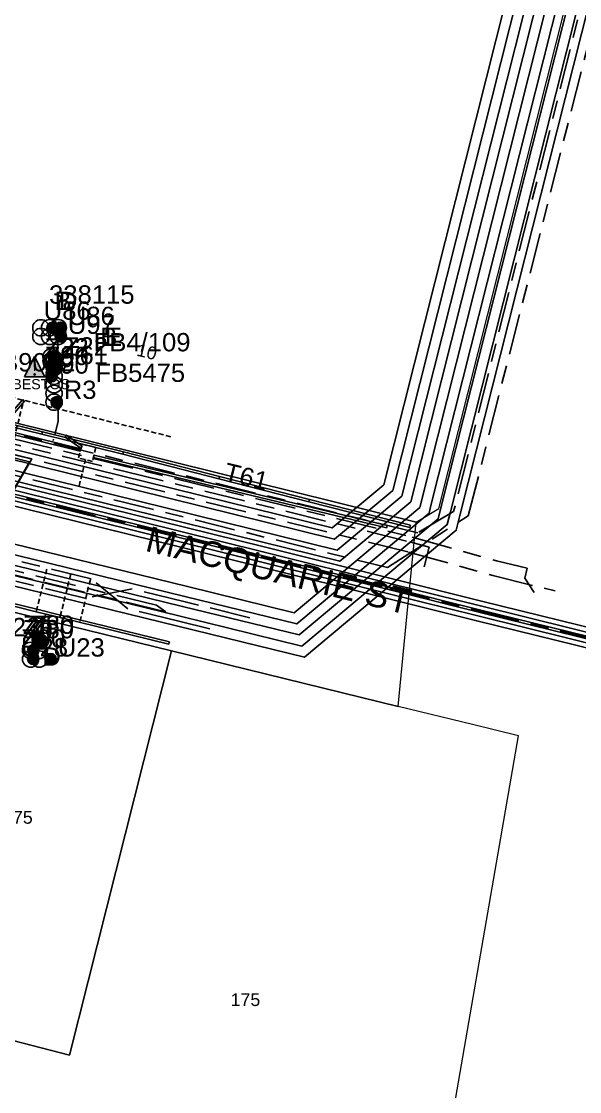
# Model space of a CAD drawing. Header units: metres. Extents: x 313711 to 315840, y 6256069 to 6257554.
# Drawn here: x 315467.9 to 315522.7, y 6256424.1 to 6256529.2 of the extents above; entities that cross this region are included whole.
import ezdxf
from ezdxf.enums import TextEntityAlignment as Align

# ---------------------------------------------------------------- set-up
doc = ezdxf.new("R2010")
doc.units = ezdxf.units.M
for name, pattern in [('Cable Exist UG', [8.2, 4, -1.2, 1.8, -1.2]), ('Dash', [5, 3, -2]), ('DASHED', [0.75, 0.5, -0.25])]:
    doc.linetypes.add(name, pattern=pattern)
doc.layers.get('0').update_dxf_attribs({"color": 6})
for name, color, linetype in [('_User DUCT CONFIGS', 7, 'Continuous'), ('_User EARTHING', 7, 'Continuous'), ('Duct_SP_EXT', 7, 'Continuous'), ('Equip_SL_EXT', 7, 'Continuous'), ('Mains_HV_EXT', 7, 'Continuous'), ('Mains_LV_EXT', 7, 'Continuous'), ('Mains_SL_EXT', 7, 'Continuous'), ('Mains_TR_EXT', 7, 'Continuous'), ('Trench_SP_EXT', 7, 'Continuous')]:
    doc.layers.add(name, color=color, linetype=linetype)
for name, color, linetype, lineweight in [('Cadastre Land Parcels_SP_EXT', 9, 'Continuous', 5), ('Cadastre Road Names_SP_HV_LV_SL_EXT', 9, 'Continuous', 5), ('Cadastre Roads_SP_EXT', 9, 'Continuous', 5)]:
    doc.layers.add(name, color=color, linetype=linetype, lineweight=lineweight)
doc.layers.add('UNKNOWN_FEATURES', color=1, linetype='DASHED', plot=False)
doc.styles.add('iecNAME', font='times.ttf')
doc.styles.add('IESYMBOL1', font='isocp.shx')
doc.styles.add('SLCP_LABEL', font='arial.ttf', dxfattribs={"height": 3.5})
doc.styles.get("Standard").update_dxf_attribs({"font": 'arial.ttf'})
doc.linetypes.add('Cable E UG', pattern='A,6,-0.5,["E",Standard,S=1.7,R=0,X=0.5,Y=-1],-2.9', length=9.4)
doc.linetypes.add('Cable P UG', pattern='A,6,-0.5,["P",Standard,S=1.7,R=0,X=0.5,Y=-1],-2.9', length=9.4)

# ---------------------------------------------------------------- blocks, each defined once
blk = doc.blocks.new('DUCT_EXT')
blk.add_circle((0, 0.8), 0.8)
at = {"flags": 1}
blk.add_attdef('Z', (0, 0), '', height=0.2, dxfattribs=at)
at = {"flags": 9}
for tag, p in [('DUCT_CODE', (0, 0)), ('XSECT_TYPE', (0, -0.2)), ('STATE', (0, -0.6)), ('FB_REFERENCE', (0, -0.4)), ('NOTES', (0, -0.8))]:
    blk.add_attdef(tag, text='', height=0.2, dxfattribs=at).set_placement(p, align=Align.MIDDLE_LEFT)
blk = doc.blocks.new('WARNING_FEATURE_EXT')
h = blk.add_hatch(color=2)
h.dxf.hatch_style = 1
h.paths.add_polyline_path([(0, 1.99), (-0.99, 0), (1, 0)])
at = {"color": 18, "true_color": 0x000000}
blk.add_lwpolyline([(-0.99, 0), (0, 1.99), (1, 0)], close=True, dxfattribs=at)
at = {"color": 18, "true_color": 0x000000, "insert": (0, 0.87), "char_height": 1.5, "attachment_point": 5, "line_spacing_factor": 1.5, "style": 'iecNAME'}
blk.add_mtext_dynamic_manual_height_columns('!', width=1.5, gutter_width=4, heights=[0], dxfattribs=at)
at = {"color": 2, "flags": 1}
for tag, p in [('STATE', (1.19, 2.01)), ('HAZMAT_ID', (1.19, 0.72))]:
    blk.add_attdef(tag, p, '', height=0.8, dxfattribs=at)
at = {"color": 2}
blk.add_attdef('WARNING_TYPE', text='', height=1, dxfattribs=at).set_placement((-4.07, -1.22), (4.88, -1.22), align=Align.ALIGNED)
at = {"color": 2, "flags": 1}
blk.add_attdef('WARNING_DESC', text='', height=0.8, dxfattribs=at).set_placement((1.19, -0.56), align=Align.MIDDLE_CENTER)
blk = doc.blocks.new('CABLE_LARGE_EXT')
h = blk.add_hatch(color=256)
edge = h.paths.add_edge_path()
edge.add_arc((0, 0.55), 0.55, 0, 360)
blk.add_circle((0, 0.55), 0.55)
at = {"flags": 1}
blk.add_attdef('Z', (0, 0), '', height=0.2, dxfattribs=at)
at = {"flags": 9}
for tag, p in [('COND_CODE', (0, 0)), ('STATE', (0, -0.4)), ('XSECT_SIZE', (0, -0.6)), ('FB_REFERENCE', (0, -0.2)), ('NOTES', (0, -0.8))]:
    blk.add_attdef(tag, text='', height=0.2, dxfattribs=at).set_placement(p, align=Align.MIDDLE_LEFT)
blk = doc.blocks.new('SLCP_ZELL_EXT')
blk.add_wipeout([(-0.24, 7.5), (-0.71, 7.47), (-1.17, 7.41), (-1.64, 7.32), (-2.09, 7.21), (-2.54, 7.06), (-2.98, 6.89), (-3.41, 6.69), (-3.82, 6.46), (-4.22, 6.21), (-4.6, 5.93), (-4.96, 5.63), (-5.31, 5.31), (-5.63, 4.96), (-5.93, 4.6), (-6.21, 4.22), (-6.46, 3.82), (-6.69, 3.41), (-6.89, 2.98), (-7.06, 2.54), (-7.21, 2.09), (-7.32, 1.64), (-7.41, 1.17), (-7.47, 0.71), (-7.5, 0.24), (-7.5, -0.24), (-7.47, -0.71), (-7.41, -1.17), (-7.32, -1.64), (-7.21, -2.09), (-7.06, -2.54), (-6.89, -2.98), (-6.69, -3.41), (-6.46, -3.82), (-6.21, -4.22), (-5.93, -4.6), (-5.63, -4.96), (-5.31, -5.31), (-4.96, -5.63), (-4.6, -5.93), (-4.22, -6.21), (-3.82, -6.46), (-3.41, -6.69), (-2.98, -6.89), (-2.54, -7.06), (-2.09, -7.21), (-1.64, -7.32), (-1.17, -7.41), (-0.71, -7.47), (-0.24, -7.5), (0.24, -7.5), (0.71, -7.47), (1.17, -7.41), (1.64, -7.32), (2.09, -7.21), (2.54, -7.06), (2.98, -6.89), (3.41, -6.69), (3.82, -6.46), (4.22, -6.21), (4.6, -5.93), (4.96, -5.63), (5.31, -5.31), (5.63, -4.96), (5.93, -4.6), (6.21, -4.22), (6.46, -3.82), (6.69, -3.41), (6.89, -2.98), (7.06, -2.54), (7.21, -2.09), (7.32, -1.64), (7.41, -1.17), (7.47, -0.71), (7.5, -0.24), (7.5, 0.24), (7.47, 0.71), (7.41, 1.17), (7.32, 1.64), (7.21, 2.09), (7.06, 2.54), (6.89, 2.98), (6.69, 3.41), (6.46, 3.82), (6.21, 4.22), (5.93, 4.6), (5.63, 4.96), (5.31, 5.31), (4.96, 5.63), (4.6, 5.93), (4.22, 6.21), (3.82, 6.46), (3.41, 6.69), (2.98, 6.89), (2.54, 7.06), (2.09, 7.21), (1.64, 7.32), (1.17, 7.41), (0.71, 7.47), (0.24, 7.5)])
at = {"linetype": 'Dash', "lineweight": 40, "ltscale": 0.7}
for p, q in [((0, 4.11), (0, -4.11)), ((-4.11, 0), (4.11, 0))]:
    blk.add_line(p, q, dxfattribs=at)
blk.add_circle((0, 0), 4.11, dxfattribs=at)
at = {"lineweight": 40, "style": 'IESYMBOL1'}
for s, p in [('P', (-1.6, 0)), ('Z', (1.7, 0)), ('60', (-1.61, -3.31))]:
    blk.add_text(s, height=2, dxfattribs=at).set_placement(p, align=Align.BOTTOM_CENTER)
at = {"style": 'SLCP_LABEL'}
for tag, height, flags, p in [('ASSET_NUM', 2.5, 8, (2, 2)), ('STREET_CODE', 0.2, 9, (0, -0.2))]:
    blk.add_attdef(tag, text='', height=height, dxfattribs=dict(at, flags=flags)).set_placement(p, align=Align.MIDDLE_LEFT)
at = {"flags": 1}
blk.add_attdef('Z', (0, 0), '', height=0.2, dxfattribs=at)
at = {"flags": 9}
for tag, p in [('CONSTRUCTED_VOLTAGE', (0, -0.4)), ('CONTROL_TYPE', (0, -0.6)), ('OPERATING_VOLTAGE', (0, -1)), ('NO_PHASES', (0, -0.8)), ('ORIENTATION', (0, -1.2)), ('OWNED_BY', (0, -1.4)), ('STATE', (0, -2)), ('USAGE', (0, -1.6)), ('LOCATION', (0, -1.8)), ('NOTES', (0, -2.2))]:
    blk.add_attdef(tag, text='', height=0.2, dxfattribs=at).set_placement(p, align=Align.MIDDLE_LEFT)

msp = doc.modelspace()

# ---------------------------------------------------------------- linework, layer by layer
at = {"layer": '_User DUCT CONFIGS'}
for points in [[(315471.48, 6256497.78), (315471.48, 6256496.73)], [(315471.5, 6256491.29), (315471.5, 6256489.92), (315471.18, 6256488.65)], [(315471.07, 6256488.17), (315471.03, 6256488.04)], [(315470.03, 6256468.92), (315470.03, 6256469.99), (315470.27, 6256470.95)]]:
    msp.add_lwpolyline(points, dxfattribs=at)
at = {"layer": 'Cadastre Land Parcels_SP_EXT', "linetype": 'Continuous'}
for points in [[(315508.88, 6256481.38), (315522.33, 6256534.74), (315497.11, 6256542.11), (315497.64, 6256544.33), (315460.56, 6256553.08), (315460.54, 6256552.99), (315450.26, 6256500.3), (315450.46, 6256497.09), (315452.19, 6256494.38), (315455.01, 6256492.84), (315506.65, 6256480.04), (315508.88, 6256481.38)], [(315482.65, 6256467.39), (315453.1, 6256474.62), (315456.03, 6256431.98), (315472.62, 6256427.7), (315482.65, 6256467.39)], [(315504.89, 6256461.94), (315482.65, 6256467.39), (315472.62, 6256427.7), (315456.03, 6256431.98), (315459.94, 6256374.91), (315502.51, 6256377.06), (315516.72, 6256459.04), (315512.19, 6256460.15), (315504.89, 6256461.94)]]:
    msp.add_lwpolyline(points, close=True, dxfattribs=at)
at = {"layer": 'Cadastre Roads_SP_EXT', "linetype": 'Continuous'}
msp.add_lwpolyline([(315506.65, 6256480.04), (315455.01, 6256492.84), (315454.05, 6256483.68), (315453.1, 6256474.62), (315482.65, 6256467.39), (315504.89, 6256461.94), (315505.78, 6256471.06), (315506.65, 6256480.04)], close=True, dxfattribs=at)
at = {"layer": 'Duct_SP_EXT'}
for p, q in [((315466.29, 6256490.04), (315468.03, 6256492.07)), ((315468.03, 6256492.07), (315468.12, 6256491.99)), ((315469.9, 6256488.67), (315459.29, 6256491.28)), ((315469.96, 6256488.9), (315459.35, 6256491.51)), ((315466.46, 6256489.87), (315468.21, 6256491.92)), ((315468.21, 6256491.92), (315468.12, 6256491.99)), ((315465.33, 6256489.06), (315473.68, 6256486.99)), ((315465.39, 6256489.29), (315473.74, 6256487.23)), ((315469.9, 6256488.67), (315469.93, 6256488.79)), ((315477.86, 6256486.71), (315469.9, 6256488.67)), ((315469.96, 6256488.9), (315469.93, 6256488.79)), ((315477.91, 6256486.94), (315469.96, 6256488.9)), ((315472.19, 6256488.36), (315472.26, 6256488.46)), ((315472.19, 6256488.36), (315473.73, 6256487.28)), ((315472.33, 6256488.56), (315472.26, 6256488.46)), ((315472.33, 6256488.56), (315473.87, 6256487.48)), ((315473.68, 6256486.99), (315473.71, 6256487.11)), ((315473.74, 6256487.23), (315473.71, 6256487.11)), ((315473.73, 6256487.28), (315473.8, 6256487.38)), ((315473.87, 6256487.48), (315473.8, 6256487.38)), ((315477.86, 6256486.71), (315477.89, 6256486.82)), ((315477.91, 6256486.94), (315477.89, 6256486.82)), ((315487.34, 6256484.5), (315477.91, 6256486.94)), ((315474.97, 6256486.37), (315475, 6256486.48)), ((315474.97, 6256486.37), (315503.75, 6256479.46)), ((315475.03, 6256486.6), (315475, 6256486.48)), ((315475.03, 6256486.6), (315503.81, 6256479.7)), ((315487.28, 6256484.27), (315477.86, 6256486.71)), ((315463.37, 6256483.71), (315491.52, 6256476.76)), ((315487.28, 6256484.27), (315487.31, 6256484.39)), ((315496.12, 6256482.04), (315487.28, 6256484.27)), ((315487.34, 6256484.5), (315487.31, 6256484.39)), ((315496.18, 6256482.27), (315487.34, 6256484.5)), ((315463.31, 6256483.47), (315491.46, 6256476.52)), ((315496.12, 6256482.04), (315496.15, 6256482.16)), ((315506.03, 6256479.52), (315496.12, 6256482.04)), ((315496.18, 6256482.27), (315496.15, 6256482.16)), ((315506.09, 6256479.75), (315496.18, 6256482.27)), ((315503.75, 6256479.46), (315503.78, 6256479.58)), ((315503.81, 6256479.7), (315503.78, 6256479.58)), ((315506.03, 6256479.52), (315506.06, 6256479.63)), ((315506.09, 6256479.75), (315506.06, 6256479.63)), ((315491.46, 6256476.52), (315491.49, 6256476.64)), ((315491.46, 6256476.52), (315504.07, 6256473.37)), ((315491.52, 6256476.76), (315491.49, 6256476.64)), ((315491.52, 6256476.76), (315504.13, 6256473.61)), ((315458.06, 6256474.25), (315469.42, 6256471.47)), ((315458, 6256474.02), (315469.36, 6256471.24)), ((315504.07, 6256473.37), (315504.1, 6256473.49)), ((315504.07, 6256473.37), (315512.81, 6256471.19)), ((315504.13, 6256473.61), (315504.1, 6256473.49)), ((315504.13, 6256473.61), (315512.87, 6256471.43)), ((315469.36, 6256471.24), (315469.39, 6256471.35)), ((315469.36, 6256471.24), (315469.39, 6256471.35)), ((315469.36, 6256471.24), (315471.7, 6256470.67)), ((315469.42, 6256471.47), (315469.39, 6256471.35)), ((315469.42, 6256471.47), (315469.39, 6256471.35)), ((315469.42, 6256471.47), (315471.75, 6256470.9)), ((315512.81, 6256471.19), (315512.84, 6256471.31)), ((315512.81, 6256471.19), (315526.4, 6256467.84)), ((315512.87, 6256471.43), (315512.84, 6256471.31)), ((315512.87, 6256471.43), (315526.46, 6256468.08)), ((315471.7, 6256470.67), (315471.72, 6256470.78)), ((315471.7, 6256470.67), (315471.72, 6256470.78)), ((315471.7, 6256470.67), (315482.38, 6256468.05)), ((315471.75, 6256470.9), (315471.72, 6256470.78)), ((315471.75, 6256470.9), (315471.72, 6256470.78)), ((315471.75, 6256470.9), (315482.44, 6256468.28)), ((315482.38, 6256468.05), (315482.41, 6256468.17)), ((315482.44, 6256468.28), (315482.41, 6256468.17))]:
    msp.add_line(p, q, dxfattribs=at)
at = {"layer": 'Mains_HV_EXT', "linetype": 'Cable P UG'}
for points in [[(315520.02, 6256556.79), (315521.71, 6256562.91), (315531.69, 6256560.16), (315531.69, 6256560.16), (315525.29, 6256537.6), (315525.24, 6256537.41), (315524.46, 6256534.22), (315510.99, 6256480.81), (315510.59, 6256479.23), (315510.59, 6256479.23), (315495.69, 6256466.77), (315483.25, 6256469.82), (315453.7, 6256477.05), (315424.06, 6256484.37), (315402.21, 6256489.83), (315396.85, 6256491.17), (315386.01, 6256493.88), (315355.86, 6256501.41)], [(315521.06, 6256556.79), (315522.41, 6256561.68), (315529.49, 6256559.73), (315529.49, 6256559.73), (315523.37, 6256538.15), (315523.3, 6256537.93), (315522.52, 6256534.7), (315509.05, 6256481.3), (315508.81, 6256480.35), (315508.81, 6256480.35), (315495.18, 6256468.95), (315483.72, 6256471.76), (315454.17, 6256478.99), (315426.62, 6256485.79), (315425.03, 6256487.22), (315402.94, 6256492.74), (315397.58, 6256494.08), (315386.74, 6256496.79), (315355.39, 6256504.63), (315354.21, 6256503.92)], [(315520.54, 6256556.79), (315522.06, 6256562.3), (315530.59, 6256559.95), (315530.59, 6256559.95), (315524.33, 6256537.87), (315524.27, 6256537.67), (315523.49, 6256534.46), (315510.02, 6256481.05), (315509.7, 6256479.79), (315509.7, 6256479.79), (315495.44, 6256467.86), (315483.48, 6256470.79), (315453.93, 6256478.02), (315426.14, 6256484.88), (315424.55, 6256486.31), (315402.7, 6256491.77), (315397.33, 6256493.11), (315386.5, 6256495.82), (315355.55, 6256503.56)], [(315521.58, 6256556.79), (315522.76, 6256561.07), (315528.39, 6256559.52), (315528.39, 6256559.52), (315522.41, 6256538.42), (315522.34, 6256538.18), (315521.55, 6256534.94), (315508.08, 6256481.54), (315507.92, 6256480.91), (315507.92, 6256480.91), (315494.93, 6256470.04), (315483.96, 6256472.73), (315454.41, 6256479.96), (315427.1, 6256486.7), (315425.51, 6256488.13), (315403.18, 6256493.71), (315397.82, 6256495.05), (315386.98, 6256497.76), (315386.98, 6256497.76), (315355.23, 6256505.7)], [(315313.85, 6256515.02), (315314.61, 6256514.83), (315328.41, 6256511.38), (315332.49, 6256510.35), (315352.64, 6256505.31), (315355.07, 6256506.77), (315355.07, 6256506.77), (315387.22, 6256498.73), (315398.06, 6256496.02), (315403.43, 6256494.68), (315426, 6256489.04), (315426, 6256489.04), (315427.58, 6256487.62), (315454.64, 6256480.93), (315484.2, 6256473.7), (315494.67, 6256471.13), (315507.03, 6256481.47), (315507.03, 6256481.47), (315520.35, 6256534.28), (315509.81, 6256537.33), (315513.83, 6256551.19)], [(315367.95, 6256512), (315388, 6256506.95), (315388, 6256506.95), (315403.82, 6256503.09), (315427.3, 6256497.36), (315454.35, 6256490.35), (315454.35, 6256490.35), (315498.4, 6256479.46), (315503.47, 6256483.7), (315515.53, 6256531.51), (315504.86, 6256534.6), (315509.67, 6256551.19)], [(315436.75, 6256419.46), (315435.99, 6256431.47), (315435.26, 6256442.87), (315449.83, 6256441.85), (315449.83, 6256441.85), (315448, 6256468.68), (315459.59, 6256488.03), (315459.59, 6256488.03), (315498.63, 6256478.37), (315498.63, 6256478.37), (315504.36, 6256483.14), (315516.73, 6256532.2), (315506.1, 6256535.29), (315510.71, 6256551.19)], [(315449.14, 6256466.61), (315449.02, 6256468.42), (315460.07, 6256486.88), (315498.89, 6256477.28), (315505.25, 6256482.59), (315517.94, 6256532.89), (315507.34, 6256535.97), (315511.75, 6256551.19)], [(315512.79, 6256551.19), (315508.58, 6256536.65), (315519.14, 6256533.59), (315506.14, 6256482.03), (315499.16, 6256476.19), (315460.55, 6256485.73), (315450.04, 6256468.16), (315450.14, 6256466.68)], [(315636.05, 6256442.17), (315561.21, 6256460.49), (315555.56, 6256459.72), (315526.19, 6256466.99), (315512.6, 6256470.34), (315503.86, 6256472.52), (315491.25, 6256475.67), (315463.1, 6256482.62), (315436.88, 6256488.94), (315433.94, 6256489.65), (315418.4, 6256493.53), (315385.49, 6256501.8), (315365.12, 6256506.93)], [(315636.17, 6256442.66), (315561.23, 6256460.99), (315555.59, 6256460.23), (315526.31, 6256467.47), (315512.72, 6256470.82), (315503.98, 6256473), (315491.37, 6256476.15), (315463.22, 6256483.1), (315437, 6256489.43), (315434.06, 6256490.14), (315418.53, 6256494.01), (315385.61, 6256502.29), (315365.24, 6256507.42)]]:
    msp.add_lwpolyline(points, dxfattribs=at)
at = {"layer": 'Mains_HV_EXT', "linetype": 'Cable E UG'}
for points in [[(315636.41, 6256443.63), (315561.29, 6256462.01), (315561.29, 6256462.01), (315555.65, 6256461.24), (315526.55, 6256468.45), (315512.96, 6256471.8), (315504.22, 6256473.98), (315491.61, 6256477.13), (315463.46, 6256484.08), (315437.23, 6256490.4), (315434.3, 6256491.11), (315418.77, 6256494.98), (315385.85, 6256503.25), (315365.48, 6256508.38)], [(315636.53, 6256444.11), (315561.31, 6256462.52), (315556.96, 6256461.93), (315556.96, 6256461.93), (315555.67, 6256461.75), (315526.67, 6256468.93), (315513.08, 6256472.28), (315504.34, 6256474.46), (315491.73, 6256477.61), (315463.58, 6256484.56), (315437.35, 6256490.89), (315434.42, 6256491.59), (315418.89, 6256495.47), (315385.97, 6256503.74), (315365.6, 6256508.87)]]:
    msp.add_lwpolyline(points, dxfattribs=at)
at = {"layer": 'Mains_LV_EXT', "linetype": 'Cable Exist UG'}
msp.add_lwpolyline([(315463.95, 6256488.49), (315477.95, 6256485.03), (315506.15, 6256478.07), (315507.92, 6256477.57), (315507.44, 6256475.63)], dxfattribs=at)
at = {"layer": 'Mains_SL_EXT', "linetype": 'Cable Exist UG'}
for points in [[(315457.7, 6256488.98), (315458.92, 6256489.71), (315459.04, 6256490.22), (315506.28, 6256478.55), (315514.55, 6256476.24), (315517.57, 6256475.5), (315517.33, 6256474.54), (315518.26, 6256473.13)], [(315457.7, 6256488.98), (315458.67, 6256488.42), (315468.71, 6256485.95), (315463.17, 6256476.27)], [(315482.08, 6256471.23), (315481.17, 6256471.87), (315463.17, 6256476.27)]]:
    msp.add_lwpolyline(points, dxfattribs=at)
at = {"layer": 'Trench_SP_EXT', "linetype": 'Cable Exist UG'}
for points in [[(315457.7, 6256488.98), (315468.92, 6256486.25), (315462.95, 6256475.89)], [(315482.08, 6256471.23), (315462.95, 6256475.89)]]:
    msp.add_lwpolyline(points, dxfattribs=at)
at = {"layer": 'UNKNOWN_FEATURES'}
for points in [[(315462.58, 6256517.42), (315458.07, 6256494.48), (315482.78, 6256488.37)], [(315466.47, 6256485.32), (315468.12, 6256491.99)], [(315473.86, 6256487.69), (315475.21, 6256487.36), (315474.88, 6256486), (315473.52, 6256486.33), (315473.86, 6256487.69)], [(315473.56, 6256483.57), (315474.2, 6256486.17)], [(315470.39, 6256475.42), (315469.39, 6256471.35)], [(315472.74, 6256474.92), (315471.72, 6256470.78)], [(315474.67, 6256474.4), (315473.67, 6256470.31)]]:
    msp.add_lwpolyline(points, dxfattribs=at)

# ---------------------------------------------------------------- block references
at = {"layer": '_User DUCT CONFIGS'}
for name, p, rotation in [('DUCT_EXT', (315470.61, 6256499.11), 90.08404017170474), ('DUCT_EXT', (315471.47, 6256499.12), 90.00750360318835), ('CABLE_LARGE_EXT', (315471.49, 6256499.1), 90.0000000000002), ('DUCT_EXT', (315472.32, 6256499.12), 90.00750360318835), ('CABLE_LARGE_EXT', (315472.32, 6256499.12), 90.0000000000002), ('DUCT_EXT', (315470.61, 6256498.26), 90.02620017972468), ('DUCT_EXT', (315471.47, 6256498.27), 90.00750360318835), ('DUCT_EXT', (315472.32, 6256498.26), 90.00750360318835), ('CABLE_LARGE_EXT', (315472.32, 6256498.26), 90.0000000000002), ('DUCT_EXT', (315471.61, 6256496.25), 90.12443207078141), ('DUCT_EXT', (315471.61, 6256495.86), 90.06659205813753), ('DUCT_EXT', (315471.92, 6256496.06), 90.0000000000002), ('DUCT_EXT', (315471.92, 6256496.06), 90.04039190104183), ('CABLE_LARGE_EXT', (315471.61, 6256496.25), 90.08633879351177), ('CABLE_LARGE_EXT', (315471.92, 6256496.06), 90.04039190104183), ('DUCT_EXT', (315471.92, 6256495.22), 90.0000000000002), ('CABLE_LARGE_EXT', (315471.44, 6256495.22), 90.04039190104183), ('CABLE_LARGE_EXT', (315471.92, 6256495.22), 90.0000000000002), ('DUCT_EXT', (315471.91, 6256494.36), 90.0000000000002), ('DUCT_EXT', (315471.91, 6256493.52), 90.0000000000002), ('CABLE_LARGE_EXT', (315471.43, 6256494.36), 90.04039190104183), ('DUCT_EXT', (315471.91, 6256492.67), 89.94547106992339), ('DUCT_EXT', (315471.91, 6256491.81), 89.94547106992339), ('CABLE_LARGE_EXT', (315471.91, 6256491.81), 90.0000000000002), ('CABLE_LARGE_EXT', (315470.05, 6256468.47), 90.0000000000002), ('CABLE_LARGE_EXT', (315470.41, 6256468.47), 90.0000000000002), ('DUCT_EXT', (315469.61, 6256467.44), 89.94547106992339), ('CABLE_LARGE_EXT', (315469.61, 6256467.44), 90.0000000000002), ('DUCT_EXT', (315470.46, 6256467.43), 90.0000000000002), ('CABLE_LARGE_EXT', (315470.05, 6256468.11), 90.0000000000002), ('CABLE_LARGE_EXT', (315470.41, 6256468.11), 90.04594690086086), ('DUCT_EXT', (315469.61, 6256466.59), 89.94547106992339), ('CABLE_LARGE_EXT', (315469.61, 6256466.59), 90.0000000000002), ('DUCT_EXT', (315470.46, 6256466.58), 90.0000000000002), ('CABLE_LARGE_EXT', (315471.31, 6256466.58), 90.0000000000002)]:
    msp.add_blockref(name, p, dxfattribs=dict(at, rotation=rotation))
at = {"layer": '_User EARTHING'}
ref = msp.add_blockref('WARNING_FEATURE_EXT', (315469.2, 6256494.29), dxfattribs=at)
ref.add_attrib('WARNING_TYPE', 'ASBESTOS', (315465.14, 6256493.08), dxfattribs={"layer": '0', "color": 2, "height": 1})

# ---------------------------------------------------------------- texts
at = {"layer": '_User DUCT CONFIGS'}
for s, p in [('338115', (315460.36, 6256503.53)), ('338115', (315470.62, 6256501.48)), ('B', (315471.15, 6256500.85)), ('D', (315471.58, 6256500.85)), ('U86', (315470.09, 6256499.9)), ('U86', (315472.46, 6256499.38)), ('U97', (315472.46, 6256498.52)), ('FB4/109', (315475, 6256496.8)), ('B', (315475.65, 6256497.34)), ('E', (315476.1, 6256497.34)), ('Z22', (315470.18, 6256496.29)), ('T61', (315472.07, 6256495.53)), ('Z22', (315472.07, 6256496.38)), ('FB9082', (315464.38, 6256494.83)), ('Z90', (315470.18, 6256495.45)), ('Z90', (315470.18, 6256494.61)), ('FB5475', (315475.17, 6256493.8)), ('R3', (315472.06, 6256492.13)), ('U23', (315465.15, 6256468.83)), ('Z5', (315468.06, 6256469.06)), ('Z5', (315468.06, 6256468.61)), ('Z80', (315468.73, 6256468.62)), ('Z80', (315468.75, 6256469.06)), ('Z90', (315467.87, 6256467.7)), ('U28', (315467.87, 6256466.85)), ('U23', (315471.47, 6256466.83)), ('D', (315469.96, 6256465.93))]:
    msp.add_text(s, height=1.8, dxfattribs=at).set_placement(p)
at = {"layer": 'Cadastre Land Parcels_SP_EXT'}
msp.add_text('10', height=1.25, rotation=346.2429, dxfattribs=at).set_placement((315479.14, 6256496.39))
for p in [(315466.1, 6256450.42), (315488.44, 6256432.52)]:
    msp.add_text('175', height=1.25, dxfattribs=at).set_placement(p)
at = {"layer": 'Cadastre Road Names_SP_HV_LV_SL_EXT'}
msp.add_text('MACQUARIE ST', height=2.5, rotation=346.2842, dxfattribs=at).set_placement((315479.95, 6256477.23))
at = {"layer": 'Mains_LV_EXT'}
msp.add_text('T61', height=1.8, rotation=346.1217, dxfattribs=at).set_placement((315487.66, 6256484.14))

# ---------------------------------------------------------------- next in the draw order: block references
at = {"layer": 'Equip_SL_EXT'}
ref = msp.add_blockref('SLCP_ZELL_EXT', (315462.22, 6256504.08), dxfattribs=at)
ref.add_attrib('ASSET_NUM', '1814', dxfattribs={"layer": '0', "height": 2.5, "style": 'SLCP_LABEL'}).set_placement((315464.22, 6256504.83), align=Align.TOP_RIGHT)

# ---------------------------------------------------------------- next in the draw order: linework, layer by layer
at = {"layer": 'Mains_HV_EXT', "linetype": 'Cable Exist UG'}
for points in [[(315518.74, 6256576.84), (315520.11, 6256575.47), (315533.96, 6256572.09), (315533.96, 6256572.09), (315533.45, 6256569.99), (315533.45, 6256569.99), (315531.54, 6256562.2), (315524.62, 6256537.79), (315524.62, 6256537.79), (315524.56, 6256537.59), (315524.56, 6256537.59), (315523.78, 6256534.39), (315510.34, 6256481.09), (315510.34, 6256481.09), (315506.81, 6256478.97), (315456.82, 6256491.28)], [(315461.07, 6256486.17), (315503.85, 6256475.57), (315511.78, 6256480.64), (315511.78, 6256480.64), (315529.17, 6256549.09)], [(315486.4, 6256469.56), (315483.36, 6256470.3), (315478.35, 6256471.53), (315474.75, 6256474.47), (315454.29, 6256479.48), (315454.29, 6256479.48), (315424.67, 6256486.79), (315402.82, 6256492.26), (315397.46, 6256493.6), (315386.62, 6256496.31), (315359.64, 6256503.05), (315353.72, 6256504.53), (315332.37, 6256509.87), (315328.29, 6256510.89), (315314.48, 6256514.34), (315295.99, 6256518.97), (315272.56, 6256524.83)], [(315417.75, 6256499.18), (315427.17, 6256496.88), (315427.17, 6256496.88), (315454.21, 6256489.87), (315505.91, 6256477.09), (315514.19, 6256474.79), (315520.31, 6256473.27)], [(315490.33, 6256470.65), (315483.84, 6256472.24), (315478.79, 6256473.48), (315474.14, 6256472.56), (315453.82, 6256477.53), (315453.82, 6256477.53), (315424.18, 6256484.85), (315402.33, 6256490.32), (315396.97, 6256491.66), (315386.13, 6256494.37), (315372.83, 6256497.69)]]:
    msp.add_lwpolyline(points, dxfattribs=at)
at = {"layer": 'Mains_TR_EXT', "linetype": 'Cable Exist UG'}
msp.add_lwpolyline([(315365.36, 6256507.9), (315385.73, 6256502.77), (315418.65, 6256494.5), (315434.18, 6256490.62), (315437.12, 6256489.92), (315463.34, 6256483.59), (315491.49, 6256476.64), (315504.1, 6256473.49), (315512.84, 6256471.31), (315526.43, 6256467.96), (315555.62, 6256460.73), (315561.26, 6256461.5), (315636.29, 6256443.14)], dxfattribs=at)

doc.saveas('drawing.dxf')
